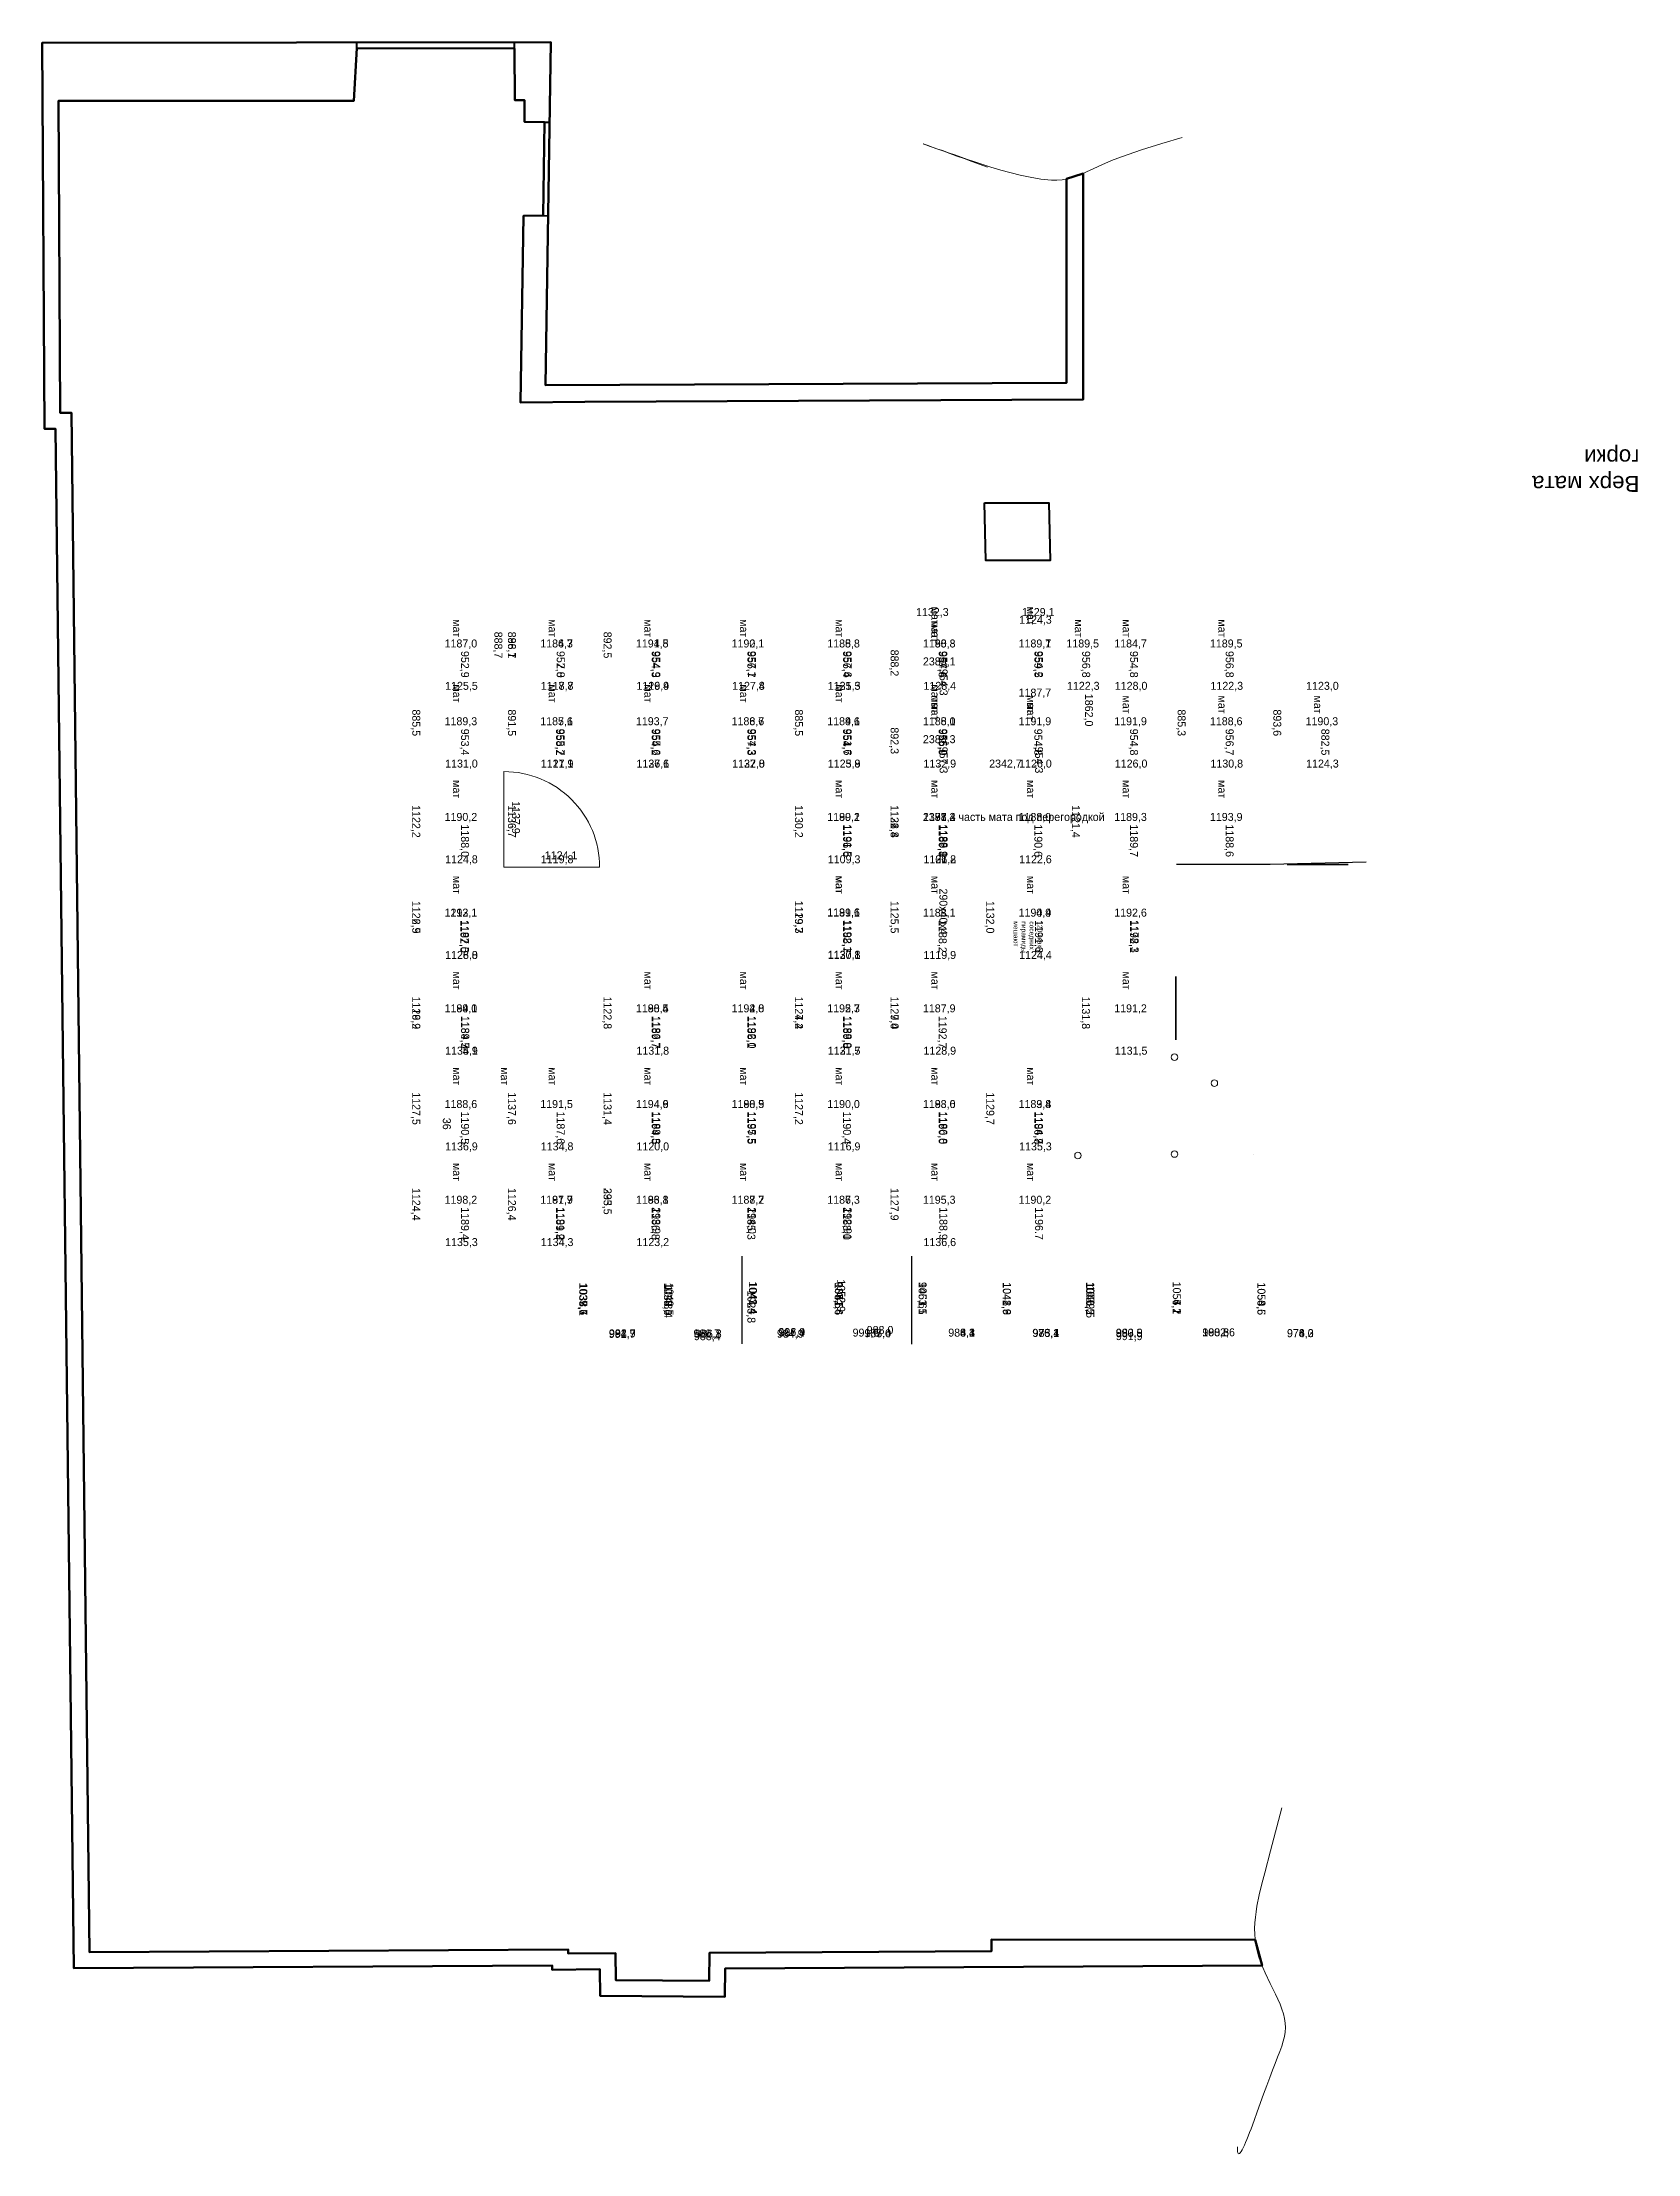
# Model space of a CAD drawing. Header units: millimetres. Extents: x -561500 to 147629, y -409825 to 313994.
# Drawn here: x -317991 to -297977, y -409825 to -383348 of the extents above; entities that cross this region are included whole.
import ezdxf

# ---------------------------------------------------------------- set-up
doc = ezdxf.new("R2010")
doc.units = ezdxf.units.MM
doc.layers.add('1 ур маты', color=160, linetype='Continuous', transparency=0.4)
for name, color, linetype in [('1 ур маты нумерация', 2, 'Continuous'), ('1 ур маты размер', 2, 'Continuous'), ('1 ур номер  ячейки', 7, 'Continuous'), ('1 ур разм вертик', 7, 'Continuous'), ('1 ур разм гориз', 7, 'Continuous'), ('2 ур маты выс', 7, 'Continuous'), ('2 ур маты нумерация', 2, 'Continuous'), ('2 ур маты размер', 2, 'Continuous'), ('2 ур номер  ячейки', 7, 'Continuous'), ('2 ур разм вертик', 7, 'Continuous'), ('2 ур разм гориз', 7, 'Continuous'), ('3 ур маты размер', 2, 'Continuous'), ('3 ур номер  ячейки', 7, 'Continuous'), ('3 ур разм вертик', 7, 'Continuous'), ('3 ур разм гориз', 7, 'Continuous'), ('Лабиринт сл5', 60, 'Continuous')]:
    doc.layers.add(name, color=color, linetype=linetype)
for name, color, linetype, lineweight in [('К_Размерная', 3, 'Continuous', 0), ('К_Стены', 1, 'Continuous', 40), ('К_тонкая', 84, 'Continuous', 13)]:
    doc.layers.add(name, color=color, linetype=linetype, lineweight=lineweight)
doc.styles.get("Standard").update_dxf_attribs({"font": 'greeks.shx'})

# ---------------------------------------------------------------- blocks, each defined once
blk = doc.blocks.new('A$Ca0a90376')
at = {"layer": 'К_Стены', "ltscale": 100, "extrusion": (-1, 2.22045e-16, -2.21112e-32)}
for p, q in [((-710.7, -9957.3, -23340.8), (-710.7, -9893.6, -23339.8)), ((-710.7, -9975.8, -22168), (-710.7, -9912.1, -22167)), ((-710.7, -10334.9, -24265.4), (-710.7, -10335, -24341.1)), ((-710.7, -12312.6, -24269.2), (-710.7, -12312.7, -24339.2))]:
    blk.add_line(p, q, dxfattribs=at)
at = {"layer": 'К_Стены', "ltscale": 100, "extrusion": (-1, 2.22045e-16, -2.21112e-32), "elevation": 710.7}
blk.add_lwpolyline([(3200.6, -22698.5), (3200.6, -19861), (9451.4, -19832.8), (10259.2, -19822.9), (10222.2, -22163.6), (9975.8, -22168), (9957.3, -23340.8), (10208.6, -23342.1), (10206.4, -23616.3), (10330.2, -23617.3), (10334.9, -24265.4), (12312.6, -24269.2), (12348.2, -23609.2), (16053.8, -23605.7), (16031.5, -19694.9), (15892.6, -19696.5), (15665.2, -392.4), (9661.9, -428.3), (9661.6, -375.3), (9065.2, -381.1), (9060.8, -42.9), (7893.9, -34.4), (7889.4, -386.2), (4351.2, -405.6), (4352.5, -551.8), (1043.3, -549), (957.5, -224.2), (7691.9, -187.3), (7696.5, 167), (9258.3, 155.6), (9262.6, -179.2), (9860.4, -173.3), (9860.7, -227.1), (15862.8, -191.3), (16090.2, -19494.2), (16230.3, -19492.5), (16258, -24335.5), (9877.8, -24341.5), (9945.7, -20040.6), (3410.6, -20070.1), (3410.6, -22627.9), (3212.8, -22693.3)], dxfattribs=at)
at = {"layer": 'К_Стены', "extrusion": (-1, 2.22045e-16, -2.21112e-32), "elevation": 710.7}
blk.add_lwpolyline([(12312.6, -24269.2), (10334.9, -24265.4), (10330.2, -23617.3), (10206.4, -23616.3), (10208.6, -23342.1), (9957.3, -23340.8), (9975.8, -22168), (10222.2, -22163.6), (10259.2, -19822.9), (9451.4, -19832.8), (3200.6, -19861), (3200.6, -22697.3), (3410.6, -22627.9), (3410.6, -20070.1), (9945.7, -20040.6), (9877.8, -24341.5), (16258, -24335.5), (16230.3, -19492.5), (16090.2, -19494.2), (15862.8, -191.3), (9860.7, -227.1), (9860.4, -173.3), (9262.6, -179.2), (9258.3, 155.6), (7696.5, 167), (7691.9, -187.3), (957.5, -224.2), (1043.3, -549), (4352.5, -551.8), (4351.2, -405.6), (7889.4, -386.2), (7893.9, -34.4), (9060.8, -42.9), (9065.2, -381.1), (9661.6, -375.3), (9661.9, -428.3), (15665.2, -392.4), (15892.6, -19696.5), (16031.5, -19694.9), (16053.8, -23605.7), (12348.2, -23609.2)], close=True, dxfattribs=at)
at = {"layer": 'К_Стены', "ltscale": 100, "extrusion": (-1, 2.22045e-16, -2.21112e-32), "elevation": 710.7}
blk.add_lwpolyline([(4438.9, -18565.4), (3632.7, -18567.6), (3615.4, -17844.6), (4421.5, -17842.4)], close=True, dxfattribs=at)
at = {"layer": 'К_тонкая', "ltscale": 100, "extrusion": (-1, 2.22045e-16, -2.21112e-32), "elevation": 710.7}
for points in [[(710.8, -2204.6), (849.8, -1663.3), (921.9, -1389), (958.4, -1250.4), (992.5, -1111), (1021.1, -971.1), (1032.4, -901), (1041.1, -830.8), (1047, -760.7), (1049.6, -690.6), (1048.6, -620.5), (1043.5, -550.5), (1034, -480.6), (1019.7, -410.9), (1000.4, -341.3), (976.6, -272), (949.1, -203.2), (919, -134.8), (854.1, 0), (789.2, 131.4), (758.9, 195.6), (731.3, 258.5), (707.2, 320.2), (687.5, 380.5), (673.2, 439.2), (665.1, 496.4), (663.3, 552.4), (667.4, 608.5), (677, 665.5), (691.6, 724.5), (710.8, 786.6), (734.3, 852.7), (761.4, 923.9), (791.9, 1001.2), (825.2, 1085.7), (861, 1178.4), (898.8, 1279.7), (937.9, 1387.4), (1017.5, 1609.6), (1056.7, 1717.8), (1094.4, 1820), (1112.6, 1867.9), (1130.2, 1913), (1147.1, 1955.2), (1163.2, 1993.8), (1178.5, 2028.6), (1192.9, 2059.2), (1206.2, 2085.2), (1218.5, 2106.1), (1229.6, 2121.6), (1239.4, 2131.4), (1247.8, 2135), (1254.8, 2132), (1260.3, 2122), (1264.2, 2104.8), (1266.4, 2079.7), (1266.9, 2046.8)], [(1959.5, -23146), (2214.3, -23072.4), (2468, -22994.1), (2719.4, -22906.7), (2844, -22858.1), (2967.5, -22805.5), (3212.8, -22693.3), (3337.5, -22647), (3401.2, -22629.9), (3466, -22618.2), (3532.2, -22612.5), (3599.1, -22612.3), (3733.7, -22624.6), (3865.4, -22648), (3990.7, -22675.7), (4231.9, -22739.1), (4358.4, -22777.4), (4496.1, -22821.7), (4570.9, -22846.6), (4649.8, -22873.2), (4812.1, -22929), (4891.3, -22956.5), (4966.4, -22982.7), (5035.1, -23006.8), (5095.4, -23028), (5145.1, -23045.5), (5182.1, -23058.5), (5195.1, -23063.1), (5204.2, -23066.3), (5209, -23067.9), (5209.6, -23068.1), (5206.2, -23066.8), (5198.9, -23064.1), (5173.5, -23054.8), (5134.5, -23040.7), (5083.5, -23022.3), (5021.7, -23000), (4950.5, -22974.4), (4871.2, -22945.8), (4785.2, -22914.9), (4693.9, -22882.1), (4598.4, -22847.8), (4400.9, -22776.7)]]:
    blk.add_lwpolyline(points, dxfattribs=at)
at = {"layer": 'Лабиринт сл5', "extrusion": (4.05742e-16, 1, -9.95799e-17), "elevation": -2039.8}
blk.add_lwpolyline([(851.6, -12625.9), (1622, -12625.9, 1), (1622, -11833.3), (851.6, -11833.3)], format="xyb", close=True, dxfattribs=at)
at = {"layer": 'Лабиринт сл5'}
for points in [[(-3015.8, -855.6, -14037.8), (-2658.9, 348, -14066.3)], [(-3376.8, -2030.9, -14037.3), (-3015.8, -855.6, -14037.8)]]:
    blk.add_polyline3d(points, dxfattribs=at)
blk.add_circle((-1391.1, -259.4, -14030), 382, dxfattribs=at)
at = {"layer": 'К_Стены', "ltscale": 100, "extrusion": (-1, 2.22045e-16, 2.44929e-16), "insert": (-3219.2, 3775.7, -18704.1), "char_height": 200, "attachment_point": 1, "text_direction": (0, -1, 0)}
blk.add_mtext_dynamic_manual_height_columns('{\\fArial|b0|i0|c204|p34;Верх мата горки}', width=1922.882, gutter_width=2500, heights=[0], dxfattribs=at)
blk = doc.blocks.new('A$Cc62be90b')
at = {"elevation": 43}
blk.add_lwpolyline([(-5987, 345, 0.414214), (-7187, -855), (-5987, -855)], format="xyb", close=True, dxfattribs=at)
at = {"elevation": 2}
blk.add_lwpolyline([(-5987, -855), (-5987, 345)], dxfattribs=at)
blk.add_polyline3d([(-2387, 8551, 2), (-2387, 8551, 3002)])
for centre in [(-3279, 8056, 2), (-3606, 7556, 2), (-2391, 7557, 2), (-2372, 6345, 2)]:
    blk.add_circle(centre, 41)
at = {"layer": '1 ур маты'}
for points in [[(-1109, 4256, 16), (-9, 4256, 16)], [(-1110, 2128, 765), (-10, 2128, 765)]]:
    blk.add_polyline3d(points, dxfattribs=at)
at = {"layer": '1 ур маты нумерация'}
for p in [(-8141, 9306, 102), (-9096, 8106, 102), (-8141, 8106, 102), (-7080, 8106, 102), (-9096, 6906, 102), (-8141, 6906, 102), (-7080, 6906, 102), (-5880, 6906, 102), (-4680, 6906, 102), (-9096, 6306, 102), (-8141, 5706, 102), (-7080, 5706, 102), (-5880, 5706, 102), (-3480, 5706, 102), (-9081, 4506, 102), (-8141, 4506, 102), (-7080, 4506, 102), (-5880, 4506, 102), (-4680, 4506, 102), (-3480, 4506, 102), (-9098, 3306, 102), (-8280, 3306, 102), (-7080, 3306, 102), (-5880, 3306, 102), (-4680, 3306, 102), (-3480, 3306, 102), (-2280, 3306, 102), (-9098, 2106, 102), (-4680, 2106, 102), (-3480, 2106, 102), (-2280, 2106, 102), (-9098, 906, 102), (-4680, 906, 102), (-3480, 906, 102), (-2280, 906, 102), (-8280, -294, 102), (-2280, -294, 102), (-5880, -1494, 102)]:
    blk.add_text('мат', height=100, dxfattribs=at).set_placement(p)
at = {"layer": '1 ур маты размер'}
for s, p in [('1190,3', (-7768, 9200, 102)), ('1189,5', (-8743, 8000, 102)), ('1188,6', (-7768, 8000, 102)), ('1193,9', (-6568, 8000, 102)), ('1184,7', (-8743, 6800, 102)), ('1191,9', (-7768, 6800, 102)), ('1189,3', (-6568, 6800, 102)), ('1192,6', (-5368, 6800, 102)), ('1191,2', (-4168, 6800, 102)), ('1189,5', (-8743, 6200, 102)), ('1189,1', (-8743, 5600, 102)), ('1191,9', (-7768, 5600, 102)), ('1188,0', (-6568, 5600, 102)), ('1190,9', (-5368, 5600, 102)), ('1183,4', (-2968, 5600, 102)), ('1188,8', (-8743, 4400, 102)), ('1185,0', (-7768, 4400, 102)), ('1187,2', (-6568, 4400, 102)), ('1188,1', (-5368, 4400, 102)), ('1187,9', (-4168, 4400, 102)), ('1188,6', (-2968, 4400, 102)), ('1188,8', (-8743, 3200, 102)), ('1189,6', (-7768, 3200, 102)), ('1189,1', (-6568, 3200, 102)), ('1189,1', (-5368, 3200, 102)), ('1192,7', (-4168, 3200, 102)), ('1190,0', (-2968, 3200, 102)), ('1187,3', (-1768, 3200, 102)), ('1192,1', (-8743, 2000, 102)), ('1188,7', (-7768, 2000, 102)), ('1194,8', (-4168, 2000, 102)), ('1188,9', (-2968, 2000, 102)), ('1188,7', (-1768, 2000, 102)), ('1191,5', (-8743, 800, 102)), ('1188,4', (-4168, 800, 102)), ('1194,6', (-2968, 800, 102)), ('1193,1', (-1768, 800, 102)), ('1185,6', (-7768, -400, 102)), ('1191,7', (-1768, -400, 102)), ('1213,1', (-5368, -1600, 102))]:
    blk.add_text(s, height=100, rotation=90, dxfattribs=at).set_placement(p)
for s, p in [('882,5', (-7724, 9398, 102)), ('956,8', (-8699, 8198, 102)), ('956,7', (-7724, 8198, 102)), ('1188,6', (-6524, 8198, 102)), ('954,8', (-8699, 6998, 102)), ('954,8', (-7724, 6998, 102)), ('1189,7', (-6524, 6998, 102)), ('1192,1', (-5324, 6998, 102)), ('956,8', (-8699, 6398, 102)), ('959,5', (-8699, 5798, 102)), ('954,8', (-7724, 5798, 102)), ('1190,6', (-6524, 5798, 102)), ('1186,8', (-2924, 5798, 102)), ('957,6', (-8699, 4598, 102)), ('955,9', (-7724, 4598, 102)), ('1189,8', (-6524, 4598, 102)), ('1188,2', (-5324, 4598, 102)), ('1192,7', (-4124, 4598, 102)), ('1190,0', (-2924, 4598, 102)), ('956,4', (-8699, 3398, 102)), ('954,7', (-7724, 3398, 102)), ('1196,6', (-6524, 3398, 102)), ('1188,7', (-5324, 3398, 102)), ('1189,8', (-4124, 3398, 102)), ('1190,4', (-2924, 3398, 102)), ('1188,0', (-1724, 3398, 102)), ('956,7', (-8699, 2198, 102)), ('957,3', (-7724, 2198, 102)), ('1186,1', (-4124, 2198, 102)), ('1197,5', (-2924, 2198, 102)), ('1185,3', (-1724, 2198, 102)), ('954,3', (-8699, 998, 102)), ('954,2', (-7724, 998, 102)), ('1189,7', (-4124, 998, 102)), ('1194,5', (-2924, 998, 102)), ('1186,8', (-1724, 998, 102)), ('958,2', (-7724, -202, 102)), ('1189,9', (-1724, -202, 102)), ('1192,0', (-5324, -1402, 102))]:
    blk.add_text(s, height=100, dxfattribs=at).set_placement(p)
at = {"layer": '1 ур маты размер', "insert": (-5309, 5898, 102), "char_height": 60, "width": 460.02, "attachment_point": 1}
blk.add_mtext('1200 как у соседних пирамиды мешают', dxfattribs=at)
at = {"layer": '1 ур номер  ячейки', "extrusion": (1.49976e-32, -1, 6.12323e-17)}
for s, p in [('яч.99', (-8837, 602, -9345)), ('яч.80', (-7862, 602, -9345)), ('яч.64', (-6840, 602, -9345)), ('яч.119', (-603, 608, -9106)), ('яч.98', (-8837, 602, -8145)), ('яч.79', (-7862, 602, -8145)), ('яч.63', (-6840, 602, -8145)), ('яч.118', (-613, 612, -8044)), ('яч.97', (-8837, 602, -6945)), ('яч.78', (-7862, 602, -6945)), ('яч.62', (-6840, 602, -6945)), ('яч.52', (-5640, 602, -6945)), ('яч.56', (-5640, 2102, -6945)), ('яч.39', (-4187, 602, -6945)), ('яч.25', (-2987, 602, -6945)), ('яч.9', (-1787, 602, -6945)), ('яч.117', (-608, 616, -6960)), ('яч.116', (-604, 616, -5914)), ('яч.96', (-8837, 602, -5745)), ('яч.77', (-7862, 602, -5745)), ('яч.61', (-6840, 602, -5745)), ('яч.51', (-5640, 602, -5745)), ('яч.55', (-5640, 2102, -5745)), ('яч.24', (-2987, 602, -5745)), ('яч.8', (-1787, 602, -5745)), ('яч.115', (-609, 616, -4856)), ('яч.95', (-8762, 602, -4545)), ('яч.76', (-7862, 602, -4545)), ('яч.60', (-6840, 602, -4545)), ('яч.50', (-5640, 602, -4545)), ('яч.54', (-5640, 2102, -4545)), ('яч.38', (-4187, 602, -4545)), ('яч.23', (-2987, 602, -4545)), ('яч.7', (-1787, 602, -4545)), ('яч.123', (-642, 1052, -3834)), ('яч.94', (-8837, 602, -3345)), ('яч.75', (-7862, 602, -3345)), ('яч.59', (-6840, 602, -3345)), ('яч.49', (-5640, 602, -3345)), ('яч.53', (-5640, 2967, -3345)), ('яч.37', (-4187, 602, -3345)), ('яч.22', (-2987, 602, -3345)), ('яч.6', (-1787, 602, -3345)), ('яч.122', (-642, 1052, -2806)), ('яч.114', (-598, 186, -2883)), ('яч.93', (-8837, 602, -2145)), ('яч.74', (-7862, 602, -2145)), ('яч.36', (-4187, 602, -2145)), ('яч.21', (-2987, 602, -2145)), ('яч.5', (-1787, 602, -2145)), ('яч.113', (-598, 600, -1661)), ('яч.92', (-8837, 602, -945)), ('яч.73', (-7862, 602, -945)), ('яч.35', (-4187, 602, -945)), ('яч.20', (-2987, 602, -945)), ('яч.4', (-1787, 602, -945)), ('яч.112', (-600, 600, -600)), ('яч.72', (-7898, 602, 255)), ('яч.3', (-1787, 602, 255)), ('яч.48', (-5387, 2526, 655)), ('яч.46', (-5387, 602, 1455)), ('яч.47', (-5387, 2526, 1455))]:
    blk.add_text(s, height=100, dxfattribs=at).set_placement(p)
at = {"layer": '1 ур номер  ячейки', "color": 2, "extrusion": (1.49976e-32, -1, 6.12323e-17)}
for s, p in [('яч.90', (-8873, 179, 255)), ('яч.58', (-6923, 161, 255)), ('Яч.53', (-3323, 179, 255)), ('яч.89', (-8873, 602, 1455)), ('яч.71', (-7898, 602, 1455)), ('яч.57', (-6923, 602, 1455)), ('яч.33', (-4523, 179, 1455)), ('яч.18', (-3323, 179, 1455)), ('яч.1', (-2123, 179, 1455))]:
    blk.add_text(s, height=100, dxfattribs=at).set_placement(p)
at = {"layer": '1 ур разм вертик', "extrusion": (-6.12323e-17, -1, 3.7494e-33)}
for s, p in [('1162,1', (-8212, 452, -9945)), ('1156,3', (-7237, 452, -9945)), ('708,2', (-3, 458, -9556)), ('1418,2 ряд от мата', (-7237, 452, -8745)), ('688,4', (-13, 462, -8494)), ('1450,5', (-3637, 452, -7545)), ('886,9', (-8, 466, -7410)), ('871,3', (-4, 466, -6364)), ('1144,5', (-9, 466, -5306)), ('1417,3 от мата до флекса', (-6037, 452, -5145)), ('1411,8 от мата до флекса', (-4837, 452, -5145)), ('1418,9', (-3637, 452, -5145)), ('1466,4', (-27, 466, -4296)), ('2335,4', (-6037, 452, -3945)), ('2336,1', (-4837, 452, -3945)), ('2002,1 ОТ МАТА ДО МАТА', (-3637, 452, -3945)), ('340,2', (-10, 56, -3177)), ('1451,3', (-3637, 452, -2745)), ('740,4', (2, 450, -2111)), ('1409,4 от мата', (-8212, 452, -1545)), ('1447,2', (-2437, 452, -1545)), ('1117,8', (0, 450, -1050)), ('1435,5', (-1237, 452, -345)), ('1040,5', (0, 450)), ('1435,8', (-4837, 452, 855))]:
    blk.add_text(s, height=100, rotation=90, dxfattribs=at).set_placement(p)
at = {"layer": '1 ур разм вертик', "color": 2, "extrusion": (-6.12323e-17, -1, 3.7494e-33)}
for s, p in [('428,5', (-6037, 42, -345)), ('413,3', (-2437, 82, -345)), ('935,2', (-6037, 452, 855)), ('420', (-1237, 60, 855))]:
    blk.add_text(s, height=100, rotation=90, dxfattribs=at).set_placement(p)
at = {"layer": '1 ур разм гориз'}
for s, p in [('1123,0', (-8212, 9207, 102)), ('1124,3', (-7237, 9207, 102)), ('978,2', (-96, 8967, 8)), ('1122,3', (-8212, 8007, 102)), ('1130,8', (-7237, 8007, 102)), ('983,6', (-106, 7905, 12)), ('1128,0', (-8212, 6807, 102)), ('1126,0', (-7237, 6807, 102)), ('1131,5', (-3637, 6807, 102)), ('983,9', (-102, 6822, 16)), ('1122,3', (-8212, 6207, 102)), ('983,4', (-97, 5776, 16)), ('1124,3', (-9041, 5607, 102)), ('1126,0', (-7237, 5607, 102)), ('988,3', (-102, 4718, 16)), ('1128,4', (-8212, 4407, 102)), ('1132,9', (-7237, 4407, 102)), ('1126,2', (-6037, 4407, 102)), ('1128,9', (-3637, 4407, 102)), ('988,0', (-135, 3695, 452)), ('987,4', (-94, 3666, -2)), ('1131,5', (-8212, 3207, 102)), ('1123,9', (-7237, 3207, 102)), ('1109,3', (-6037, 3207, 102)), ('1120,1', (-4837, 3207, 102)), ('1121,5', (-3637, 3207, 102)), ('987,4', (-103, 2588)), ('1127,4', (-8212, 2007, 102)), ('1132,8', (-7237, 2007, 102)), ('980,7', (-91, 1522)), ('1126,4', (-8212, 807, 102)), ('1127,1', (-7237, 807, 102)), ('1120,0', (-2437, 807, 102)), ('1123,2', (-1237, 807, 102)), ('992,9', (-93, 462)), ('1121,1', (-7237, -393, 102)), ('1134,3', (-1237, -393, 102)), ('1128,0', (-4837, -1593, 102))]:
    blk.add_text(s, height=100, rotation=90, dxfattribs=at).set_placement(p)
for s, p in [('893,6', (-7966, 8795, 102)), ('1053,5', (-781, 8597, 8)), ('885,3', (-7966, 7595, 102)), ('1056,7', (-791, 7535, 12)), ('1131,8', (-4366, 6395, 102)), ('1050,5', (-787, 6452, 16)), ('1041,3', (-783, 5405, 16)), ('1051,5', (-787, 4347, 16)), ('1132,4', (-6766, 3995, 102)), ('1127,4', (-4366, 3995, 102)), ('1129,0', (-4366, 3995, 102)), ('1052,9', (-820, 3325, 452)), ('1041,4', (-780, 3295, -2)), ('1130,2', (-6766, 2795, 102)), ('1129.3', (-5566, 2795, 102)), ('1127,4', (-4366, 2795, 102)), ('1041,4', (-788, 2218)), ('1038,6', (-777, 1152)), ('892,5', (-8941, 395, 102)), ('1131,4', (-3166, 395, 102)), ('295', (-1966, 395, 1302)), ('1039,7', (-779, 91)), ('1126,4', (-1966, -805, 102)), ('1122,9', (-5566, -2005, 102))]:
    blk.add_text(s, height=100, dxfattribs=at).set_placement(p)
at = {"layer": '2 ур маты выс'}
blk.add_text('36', height=100, dxfattribs=at).set_placement((-2845, -1622, 1002))
at = {"layer": '2 ур маты нумерация'}
for p in [(-5880, 6906, 1602), (-9255, 5706, 1602), (-8055, 5706, 1602), (-5880, 5706, 1602), (-2280, 5706, 1602), (-9255, 4506, 1602), (-8280, 4506, 1602), (-7080, 4506, 1602), (-3480, 4506, 1602), (-2280, 4506, 1602), (-9098, 3306, 1602), (-8280, 3306, 2502), (-7080, 3306, 2502), (-5883, 3306, 2502), (-4680, 3306, 2102), (-2280, 3306, 1602), (-9098, 2106, 1602), (-8280, 2106, 1602), (-4680, 2106, 1602), (-3480, 2106, 1602), (-2280, 2106, 1602), (-9098, 906, 1602), (-8280, 906, 1602), (-4680, 906, 1602), (-3480, 906, 1602), (-2280, 906, 1602), (-9098, -294, 602), (-9098, -294, 1602), (-8280, -294, 1602), (-3480, -294, 602), (-2280, -294, 1602), (-3480, -894, 1602), (-9098, -1494, 1102), (-8280, -1494, 1102), (-7080, -1494, 1102), (-5880, -1494, 1602), (-4680, -1494, 602), (-3480, -1494, 1102), (-2280, -1494, 1602)]:
    blk.add_text('мат', height=100, dxfattribs=at).set_placement(p)
at = {"layer": '2 ур маты размер'}
for s, p in [('1192,6', (-5368, 6800, 1602)), ('1189,7', (-8743, 5600, 1602)), ('1187,7', (-8127, 5600, 2636)), ('1194,4', (-5368, 5600, 1602)), ('1189,8', (-2968, 5600, 1602)), ('1190,2', (-1768, 5600, 1602)), ('1190,3', (-8743, 4400, 1602)), ('1188,1', (-7768, 4400, 1602)), ('1191,4', (-6568, 4400, 1602)), ('1193,0', (-2968, 4400, 1602)), ('1195,3', (-1768, 4400, 1602)), ('1185,8', (-8743, 3200, 1602)), ('1184,1', (-7768, 3200, 2502)), ('1190,2', (-6568, 3200, 2502)), ('1191,6', (-5372, 3200, 2502)), ('1195,3', (-4168, 3200, 2102)), ('1186,3', (-1768, 3200, 1602)), ('1190,1', (-8743, 2000, 1602)), ('1186,6', (-7768, 2000, 1602)), ('1192,0', (-4168, 2000, 1602)), ('1190,5', (-2968, 2000, 1602)), ('1187,2', (-1768, 2000, 1602)), ('1194,8', (-8743, 800, 1602)), ('1193,7', (-7768, 800, 1602)), ('1190,5', (-4168, 800, 1602)), ('1194,9', (-2968, 800, 1602)), ('1186,8', (-1768, 800, 1602)), ('1184,3', (-8743, -400, 1602)), ('1186,7', (-8743, -400, 602)), ('1187,1', (-7768, -400, 1602)), ('1191,5', (-2968, -400, 602)), ('1187,9', (-1768, -400, 1602)), ('1187,0', (-8743, -1600, 1102)), ('1189,3', (-7768, -1600, 1102)), ('1190,2', (-6568, -1600, 1102)), ('1192,1', (-5368, -1600, 1602)), ('1194,1', (-4168, -1600, 602)), ('1188,6', (-2968, -1600, 1102)), ('1198,2', (-1768, -1600, 1602))]:
    blk.add_text(s, height=100, rotation=90, dxfattribs=at).set_placement(p)
for s, p in [('1178,3', (-5324, 7007, 1602)), ('954,2', (-8699, 5807, 1602)), ('954,3', (-7499, 5807, 1602)), ('1191,6', (-5324, 5807, 1602)), ('1194,7', (-2924, 5807, 1602)), ('1196.7', (-1724, 5807, 1602)), ('954,4', (-8699, 4607, 1602)), ('956,0', (-7724, 4607, 1602)), ('1183,9', (-6524, 4607, 1602)), ('290х40х4', (-5721, 4607, 1602)), ('1186,8', (-2924, 4607, 1602)), ('1188,9', (-1724, 4607, 1602)), ('957,6', (-8699, 3407, 1602)), ('951,6', (-7724, 3407, 2502)), ('1191,5', (-6524, 3407, 2502)), ('1192,1', (-5328, 3407, 2502)), ('1188,0', (-4124, 3407, 2102)), ('292,91', (-1724, 3407, 1602)), ('957,1', (-8699, 2207, 1602)), ('954,3', (-7724, 2207, 1602)), ('1192,0', (-4124, 2207, 1602)), ('1195,5', (-2924, 2207, 1602)), ('294,0', (-1724, 2207, 1602)), ('954,9', (-8699, 1007, 1602)), ('955,6', (-7724, 1007, 1602)), ('1186,7', (-4124, 1007, 1602)), ('1189,3', (-2924, 1007, 1602)), ('293,9', (-1724, 1007, 1602)), ('952,8', (-8699, -193, 602)), ('957,0', (-8699, -193, 1602)), ('955,7', (-7724, -193, 1602)), ('1187,6', (-2924, -193, 602)), ('1191,2', (-1724, -193, 1602)), ('952,9', (-8699, -1393, 1102)), ('953,4', (-7724, -1393, 1102)), ('1188,0', (-6524, -1393, 1102)), ('1187,5', (-5324, -1393, 1602)), ('1184,5', (-4124, -1393, 602)), ('1190,5', (-2924, -1393, 1102)), ('1189,4', (-1724, -1393, 1602))]:
    blk.add_text(s, height=100, dxfattribs=at).set_placement(p)
at = {"layer": '2 ур номер  ячейки', "extrusion": (1.49976e-32, -1, 6.12323e-17)}
for s, p in [('яч.139', (-603, 2719, -9106)), ('яч.132', (-601, 1372, -9105)), ('яч.138', (-613, 2467, -8044)), ('яч.131', (-613, 1573, -8044)), ('яч.204', (-8537, 2, -7545)), ('яч.45', (-4187, 2102, -6953)), ('яч.32', (-2987, 2457, -6953)), ('яч.17', (-1787, 2102, -6953)), ('яч.137', (-604, 2547, -6956)), ('яч.130', (-565, 1547, -6959)), ('яч.136', (-606, 3110, -5911)), ('яч.129', (-604, 1789, -5914)), ('яч.106', (-8762, 2102, -5745)), ('яч.87', (-7562, 2102, -5745)), ('яч.31', (-2987, 2102, -5753)), ('яч.16', (-1787, 2102, -5753)), ('яч.135', (-609, 3361, -4856)), ('яч.128', (-609, 2131, -4856)), ('яч.105', (-8762, 2102, -4545)), ('яч.86', (-7787, 2102, -4545)), ('яч.67', (-6587, 2102, -4545)), ('яч.44', (-4187, 2102, -4553)), ('яч.30', (-2987, 2102, -4553)), ('яч.15', (-1787, 2102, -4553)), ('яч.127', (-601, 2248, -3804)), ('яч.134', (-609, 3361, -3656)), ('яч.104', (-8762, 2102, -3345)), ('яч.85', (-7787, 3002, -3345)), ('яч.69', (-6587, 3002, -3345)), ('яч.43', (-4187, 2485, -3353)), ('яч.29 сетка', (-2987, 2102, -3353)), ('яч.14', (-1787, 2102, -3353)), ('яч.126', (-617, 2250, -2727)), ('яч.133', (-501, 2911, -2708)), ('яч.103', (-8762, 2102, -2145)), ('яч.84', (-7787, 2102, -2145)), ('яч.42', (-4187, 2102, -2153)), ('яч.28', (-2987, 2102, -2153)), ('яч.13', (-1787, 2102, -2153)), ('яч.125', (-596, 2552, -1680)), ('яч.121', (-564, 1410, -1666)), ('яч.102', (-8762, 2102, -945)), ('яч.83', (-7787, 2102, -945)), ('яч.41', (-4187, 2102, -953)), ('яч.27', (-2987, 2102, -953)), ('яч.12', (-1787, 2102, -953)), ('яч.120', (-600, 1553, -600)), ('яч.124', (-593, 2609, -598)), ('яч.91', (-8762, 1102, 255)), ('яч.82', (-7898, 1962, 255)), ('яч.66', (-6587, 1602, 255)), ('яч.26', (-2987, 2102, 247)), ('яч.11', (-1787, 2102, 247)), ('яч.100', (-8762, 1602, 1455)), ('яч.81', (-7898, 1762, 1455)), ('яч.65', (-6587, 1602, 1455)), ('яч.40', (-4187, 2102, 1447)), ('яч.34', (-4187, 957, 1447)), ('яч.19', (-2987, 2102, 1447)), ('яч.10', (-1787, 2102, 1447)), ('яч.2', (-1787, 1102, 1455))]:
    blk.add_text(s, height=100, dxfattribs=at).set_placement(p)
at = {"layer": '2 ур разм вертик', "extrusion": (-6.12323e-17, -1, 3.7494e-33)}
for s, p in [('1086,8', (-1, 1222, -9555)), ('1297,8', (-13, 1423, -8494)), ('830,8', (35, 1397, -7409)), ('1525,9', (-4, 1639, -6364)), ('900,9', (35, 1397, -6359)), ('1437,8', (-2437, 1952, -6345)), ('1233,7', (-9, 1981, -5306)), ('821,9', (-6037, 1952, -5145)), ('1429,0', (-4837, 1952, -5145)), ('1412,1', (-1237, 1952, -5145)), ('1174,1', (-1, 2098, -4254)), ('1795,1 от мата', (-7237, 2852, -3945)), ('1420,6', (-4841, 2852, -3945)), ('1793,3 ОТ МАТА ДО ФЛЕКСА', (-3637, 2452, -3945)), ('1089,0', (-17, 2100, -3327)), ('2295,2 от мата', (-7237, 1952, -2745)), ('688,9', (-17, 2100, -2127)), ('1749,7', (4, 2402, -2130)), ('1440,0', (-8212, 1952, -1545)), ('1391,4 от мата', (-7237, 1952, -1545)), ('1428,6', (-3637, 1952, -1545)), ('1936,0', (-2437, 1952, -1545)), ('1494,3', (7, 2459, -1048)), ('934,6', (-8212, 952, -345)), ('1439,0', (-8212, 1952, -345)), ('965,6', (-7237, 1952, -345)), ('1843,1', (-6087, 952, -395)), ('2394,7+36', (-2437, 952, -345)), ('1114,9', (-2220, 1625, -345)), ('1639,4', (7, 2459, 2)), ('1891,4 от мата', (-8212, 1452, 855)), ('2815,1 от мата', (-7237, 1452, 855)), ('2835,1', (-6037, 1452, 855)), ('2338,5', (-4837, 1952, 855)), ('945,6', (-3637, 952, 855)), ('936,1', (-1237, 1952, 855))]:
    blk.add_text(s, height=100, rotation=90, dxfattribs=at).set_placement(p)
at = {"layer": '2 ур разм гориз'}
for s, p in [('974,0', (-94, 8966, 772)), ('998,3', (-106, 7905, 973)), ('991,9', (-58, 6820, 947)), ('975,1', (-97, 5776, 1189)), ('1124,4', (-4837, 5607, 1602)), ('1135,3', (-2437, 5607, 1602)), ('986,1', (-102, 4718, 1531)), ('1131,8', (-6037, 4407, 1602)), ('1119,9', (-4837, 4407, 1602)), ('1136,6', (-1237, 4407, 1602)), ('985,0', (-94, 3666, 1648)), ('1125,3', (-8212, 3207, 1602)), ('1125,8', (-7237, 3207, 2502)), ('1137,8', (-4841, 3207, 2502)), ('1131,7', (-3637, 3207, 2102)), ('1116,9', (-2437, 3207, 1602)), ('996,9', (-110, 2588, 1650)), ('1127,8', (-8212, 2007, 1602)), ('1127,0', (-7237, 2007, 1602)), ('986,8', (-89, 1541, 1952)), ('1119,9', (-8212, 807, 1602)), ('1136,6', (-7237, 807, 1602)), ('1131,8', (-3637, 807, 1602)), ('991,7', (-86, 460, 2009)), ('1117,8', (-8212, -393, 1602)), ('1118,7', (-8212, -393, 602)), ('1117,9', (-7237, -393, 1602)), ('1124,1', (-6087, -343, 602)), ('1134,8', (-2437, -393, 602)), ('1125,5', (-8212, -1593, 1102)), ('1131,0', (-7237, -1593, 1102)), ('1124,8', (-6037, -1593, 1102)), ('1126,8', (-4837, -1593, 1602)), ('1134,1', (-3637, -1593, 602)), ('1136,9', (-2437, -1593, 1102)), ('1135,3', (-1237, -1593, 1602))]:
    blk.add_text(s, height=100, rotation=90, dxfattribs=at).set_placement(p)
for s, p in [('1050,6', (-780, 8596, 772)), ('1054,1', (-791, 7535, 973)), ('1039,5', (-744, 6450, 947)), ('1132,0', (-5566, 5195, 1602)), ('1129,7', (-3166, 5195, 1602)), ('1048,6', (-783, 5405, 1189)), ('1053,1', (-787, 4347, 1531)), ('1136,3', (-6766, 3995, 1602)), ('1125,5', (-5566, 3995, 1602)), ('1127,9', (-1966, 3995, 1602)), ('1052,6', (-780, 3295, 1648)), ('885,5', (-7966, 2795, 2502)), ('1119,7', (-5569, 2795, 2502)), ('1124,2', (-4366, 2795, 2102)), ('1127,2', (-3166, 2795, 1602)), ('1043,4', (-796, 2218, 1650)), ('1049,5', (-775, 1171, 1952)), ('1122,8', (-4366, 395, 1602)), ('333,5', (-1966, 395, 1602)), ('1038,1', (-771, 89, 2009)), ('896,7', (-8941, -805, 602)), ('888,1', (-8941, -805, 1602)), ('891,5', (-7966, -805, 1602)), ('1137,9', (-6816, -755, 602)), ('1137,6', (-3166, -805, 602)), ('888,7', (-8941, -975, 1102)), ('885,5', (-7966, -2005, 1102)), ('1122,2', (-6766, -2005, 1102)), ('1126,5', (-5566, -2005, 1602)), ('1126,9', (-4366, -2005, 602)), ('1127,5', (-3166, -2005, 1102)), ('1124,4', (-1966, -2005, 1602))]:
    blk.add_text(s, height=100, dxfattribs=at).set_placement(p)
at = {"layer": '3 ур маты размер'}
for s, p in [('2378,3 часть мата под перегородкой', (-6568, 4400, 2502)), ('2389,1', (-8518, 4400, 2502)), ('2388,3', (-7543, 4400, 2502)), ('1189,0', (-4168, -1600, 1602))]:
    blk.add_text(s, height=100, rotation=90, dxfattribs=at).set_placement(p)
for s, p in [('мат', (-9030, 4506, 2502)), ('954,3', (-8474, 4610, 2502)), ('мат', (-8055, 4506, 2502)), ('957,3', (-7499, 4610, 2502)), ('1188,1', (-6524, 4610, 2502)), ('1189,7', (-4124, -1390, 1602)), ('мат', (-4680, -1494, 1602))]:
    blk.add_text(s, height=100, dxfattribs=at).set_placement(p)
at = {"layer": '3 ур номер  ячейки', "extrusion": (1.49976e-32, -1, 6.12323e-17)}
for s, p in [('яч.108', (-2616, 352, -8551)), ('яч.109', (-2616, 1102, -8551)), ('яч.110', (-2616, 1852, -8551)), ('яч.111', (-2616, 2602, -8551)), ('яч.107', (-8537, 3002, -4545)), ('яч.88', (-7562, 3002, -4545)), ('яч.70', (-6587, 3002, -4545)), ('яч.101', (-8762, 2102, 255)), ('яч.68', (-6587, 3087, 255))]:
    blk.add_text(s, height=100, dxfattribs=at).set_placement(p)
at = {"layer": '3 ур разм вертик', "extrusion": (-6.12323e-17, -1, 3.7494e-33)}
for s, p in [('1496,6', (-3, 2569, -9556)), ('1330,6', (-13, 2317, -8494)), ('1594,8', (-4, 2397, -7406)), ('872,4', (-6, 2960, -6361)), ('1434,4', (-9061, 2852, -6345)), ('1401,5 от мата до флекса', (-6037, 2852, -6345)), ('1432,3', (-9087, 2479, -5327)), ('917,9', (-9, 3211, -5306)), ('673,7', (-9, 2995, -4256)), ('1435,0', (-9211, 2852, -3945)), ('1408,9 от мата до флекса', (-6037, 2852, -3945)), ('642,4', (-18, 2761, -3158)), ('999,4', (99, 2761, -2108)), ('688,3', (0, 1333, -1050)), ('1431,9', (-6037, 2852, -345)), ('529,2', (0, 1333)), ('1437,0', (-3637, 1952, 855))]:
    blk.add_text(s, height=100, rotation=90, dxfattribs=at).set_placement(p)
at = {"layer": '3 ур разм гориз'}
for s, p in [('976,3', (-96, 8967, 2119)), ('1002,6', (-106, 7905, 2131)), ('990,5', (-98, 6818, 1947)), ('976,1', (-99, 5772, 2510)), ('1129,1', (-9137, 5642, 2502)), ('1122,6', (-6037, 5607, 2502)), ('2342,7', (-7237, 5231, 2503)), ('984,4', (-102, 4718, 2761)), ('1107,2', (-6037, 4407, 2502)), ('1132,3', (-9137, 4314, 2502)), ('991,6', (-102, 3518, 2761)), ('984,9', (-88, 2569, 2833)), ('988,4', (-57, 1528, 1189)), ('984,7', (-93, 462, 1146)), ('1119,8', (-6037, -393, 2502)), ('1135,9', (-3637, -1593, 1602))]:
    blk.add_text(s, height=100, rotation=90, dxfattribs=at).set_placement(p)
for s, p in [('1054,5', (-781, 8597, 2119)), ('1057,2', (-791, 7535, 1867)), ('1862,0', (-8162, 6434, 2402)), ('1121,4', (-6766, 6269, 2502)), ('1046,2', (-783, 6447, 1947)), ('1042,9', (-784, 5402, 2510)), ('946,6', (-787, 4347, 2761)), ('888,2', (-8716, 3995, 2502)), ('892,3', (-7741, 3995, 2502)), ('1121,8', (-6766, 3995, 2502)), ('937,5', (-787, 3297, 2761)), ('1023,8', (-680, 2199, 2833)), ('1048,4', (-743, 1157, 1189)), ('1037,6', (-779, 91, 1146)), ('1136,7', (-6766, -805, 2502)), ('1119,2', (-4366, -2005, 1602))]:
    blk.add_text(s, height=100, dxfattribs=at).set_placement(p)

msp = doc.modelspace()

# ---------------------------------------------------------------- block references
at = {"layer": 'К_Размерная', "ltscale": 100, "extrusion": (-9.95799e-17, -1, -2.21112e-32), "rotation": 270}
msp.add_blockref('A$Ca0a90376', (-301733, 52285, 407690), dxfattribs=at)
at = {"layer": 'К_Размерная', "ltscale": 100, "rotation": 270}
msp.add_blockref('A$Cc62be90b', (-311344, -399680, 53069), dxfattribs=at)

doc.saveas('drawing.dxf')
